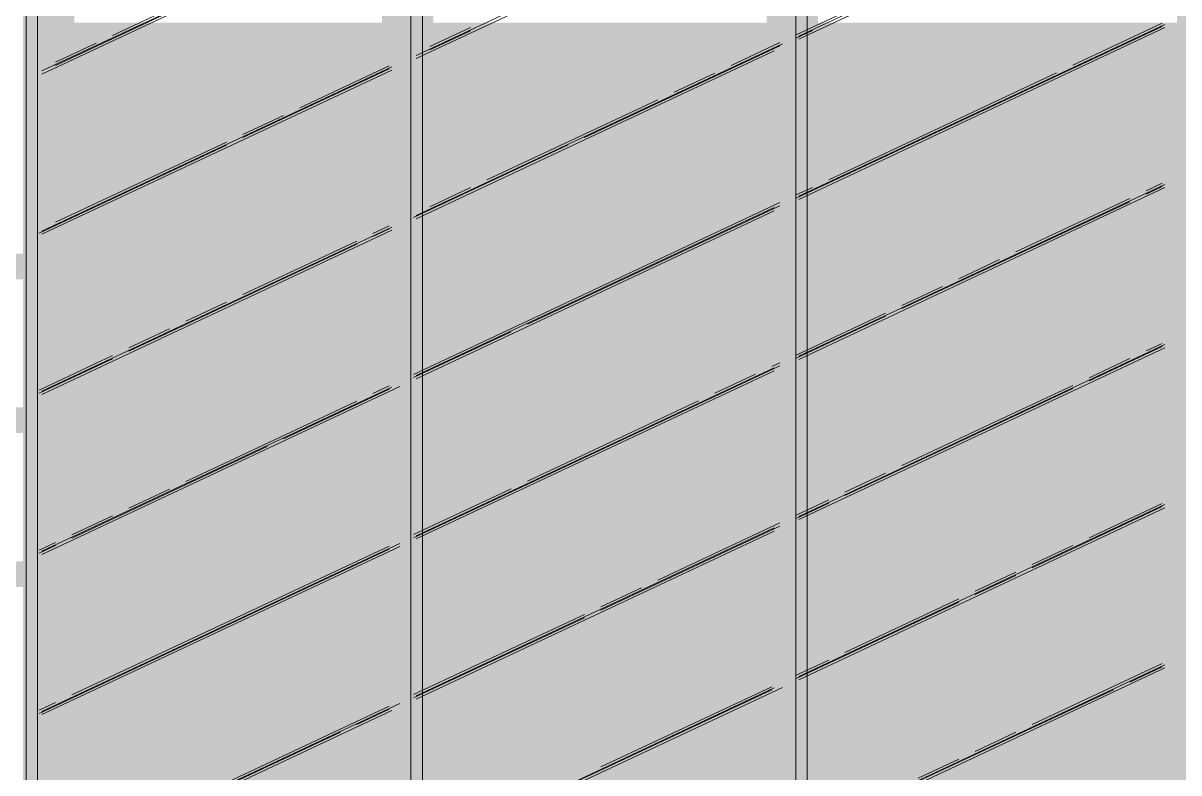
# Model space of a CAD drawing. Header units: millimetres. Extents: x 5 to 1315, y 5 to 292.
# Drawn here: x 1124.16 to 1131.67, y 218.79 to 223.66 of the extents above; entities that cross this region are included whole.
import ezdxf

# ---------------------------------------------------------------- set-up
doc = ezdxf.new("R2010")
doc.units = ezdxf.units.MM
doc.layers.add('EXISTING', color=7, linetype='Continuous')
doc.layers.add('IMAGES', color=7, linetype='Continuous')

# ---------------------------------------------------------------- blocks, each defined once
blk = doc.blocks.new('SHEET_03')
at = {"layer": 'EXISTING', "color": 250, "lineweight": 9}
for p, q in [((229.1782, 211.9168), (229.1782, 228.5684)), ((229.2532, 211.8816), (229.2532, 228.5332)), ((229.1782, 228.4979), (229.1782, 211.8464)), ((226.6778, 210.743), (226.6778, 227.3945)), ((226.6778, 227.3241), (226.6778, 210.6726)), ((226.7528, 210.7078), (226.7528, 227.3593)), ((224.2524, 209.5339), (224.2524, 226.1854)), ((224.1774, 226.1502), (224.1774, 209.4987)), ((229.1972, 223.5805), (231.5764, 224.6975)), ((229.1972, 223.5597), (231.5764, 224.6767)), ((226.7123, 223.4338), (229.0915, 224.5508)), ((226.7123, 223.4546), (229.0386, 224.5468)), ((224.2802, 223.3536), (226.5536, 224.4209)), ((224.2802, 223.3327), (226.5536, 224.4001)), ((224.3693, 223.3902), (225.8497, 224.0852)), ((225.8497, 224.106), (224.7394, 223.5848)), ((229.8679, 223.911), (229.1805, 223.5884)), ((227.0657, 223.6362), (226.8013, 223.5121)), ((229.1805, 222.5268), (231.5598, 223.6438)), ((229.1972, 222.5398), (231.5764, 223.6568)), ((229.1972, 222.519), (231.5764, 223.636)), ((231.5598, 223.6646), (230.9782, 223.3916)), ((226.8013, 223.4913), (227.0657, 223.6154)), ((229.1805, 223.5675), (229.2863, 223.6172)), ((224.6336, 223.5351), (224.3693, 223.411)), ((226.7123, 222.4139), (229.0915, 223.5309)), ((226.7123, 222.3931), (229.0386, 223.4853)), ((227.8059, 222.9222), (229.0748, 223.5179)), ((229.0748, 223.5387), (228.7576, 223.3898)), ((224.2802, 222.3128), (226.5536, 223.3802)), ((224.2802, 222.292), (226.5536, 223.3594)), ((225.5853, 222.9204), (226.537, 223.3672)), ((226.537, 223.388), (225.9554, 223.115)), ((228.6518, 223.3401), (228.3875, 223.216)), ((230.8724, 223.3419), (229.392, 222.6469)), ((228.2817, 223.1664), (227.1714, 222.6451)), ((225.8497, 223.0653), (225.5853, 222.9412)), ((225.4796, 222.8916), (224.3693, 222.3703)), ((226.6956, 222.4009), (227.7002, 222.8725)), ((224.2635, 222.2999), (225.4796, 222.8707)), ((227.0657, 222.5955), (226.8013, 222.4714)), ((229.2863, 222.5973), (229.1805, 222.5476)), ((229.1972, 221.4991), (231.5764, 222.6161)), ((229.1972, 221.4783), (231.5764, 222.5952)), ((231.5598, 222.6239), (231.454, 222.5742)), ((231.454, 222.5534), (231.5598, 222.6031)), ((229.0748, 222.498), (226.6956, 221.381)), ((229.8679, 221.8088), (231.3483, 222.5038)), ((231.3483, 222.5246), (230.6081, 222.1771)), ((226.7123, 221.3732), (229.0386, 222.4653)), ((226.7123, 221.3524), (229.0386, 222.4445)), ((227.4358, 221.7077), (229.0748, 222.4772)), ((226.537, 222.3473), (226.4312, 222.2976)), ((224.2802, 221.2721), (226.5536, 222.3394)), ((224.2802, 221.2513), (226.5536, 222.3186)), ((226.4312, 222.2768), (226.537, 222.3265)), ((224.8451, 221.5322), (226.3255, 222.2272)), ((226.3255, 222.248), (225.5853, 221.9005)), ((230.5023, 222.1275), (230.238, 222.0033)), ((230.1322, 221.9537), (229.8679, 221.8296)), ((225.4796, 221.8508), (225.2152, 221.7267)), ((229.7621, 221.78), (229.1805, 221.5069)), ((229.1805, 221.4861), (229.7621, 221.7591)), ((225.1095, 221.6771), (224.8451, 221.553)), ((226.6956, 221.3602), (227.3301, 221.6581)), ((229.1972, 220.4584), (231.5764, 221.5753)), ((229.1972, 220.4376), (231.5764, 221.5545)), ((231.0839, 221.339), (231.5598, 221.5624)), ((231.5598, 221.5832), (231.454, 221.5335)), ((224.7394, 221.5033), (224.2635, 221.2799)), ((224.2635, 221.2591), (224.7394, 221.4825)), ((229.0748, 221.4573), (229.0219, 221.4325)), ((231.3483, 221.4839), (231.0839, 221.3598)), ((226.6956, 220.3195), (229.0748, 221.4365)), ((226.7123, 220.3325), (229.0386, 221.4246)), ((226.7123, 220.3117), (229.0386, 221.4038)), ((228.9162, 221.3828), (228.6518, 221.2587)), ((224.2802, 220.2106), (226.6065, 221.3027)), ((224.2802, 220.2314), (226.5536, 221.2987)), ((226.537, 221.3066), (226.4312, 221.2569)), ((230.9782, 221.3101), (229.8679, 220.7889)), ((225.8497, 220.9631), (226.537, 221.2857)), ((229.4978, 220.5943), (230.9782, 221.2893)), ((226.3255, 221.2073), (225.2152, 220.686)), ((228.5461, 221.2091), (227.4358, 220.6878)), ((224.475, 220.3177), (225.7439, 220.9134)), ((229.7621, 220.7392), (229.4978, 220.6151)), ((225.1095, 220.6364), (224.8451, 220.5123)), ((227.3301, 220.6382), (226.6956, 220.3403)), ((229.392, 220.5655), (229.1805, 220.4662)), ((229.1805, 220.4454), (229.392, 220.5447)), ((229.1972, 219.4176), (231.5764, 220.5346)), ((229.1972, 219.3968), (231.5764, 220.5138)), ((230.7138, 220.1245), (231.5598, 220.5216)), ((231.5598, 220.5424), (231.0839, 220.3191)), ((224.7394, 220.4626), (224.475, 220.3385)), ((227.9116, 219.8497), (229.0748, 220.3957)), ((229.0748, 220.4166), (228.2817, 220.0442)), ((226.7123, 219.2918), (229.0386, 220.3839)), ((226.7123, 219.2709), (229.0386, 220.3631)), ((224.3693, 220.2889), (224.2635, 220.2392)), ((224.2635, 220.2184), (224.3693, 220.2681)), ((224.2635, 219.1777), (226.537, 220.245)), ((224.2802, 219.1907), (226.6065, 220.2828)), ((224.2802, 219.1699), (226.6065, 220.262)), ((226.537, 220.2658), (224.475, 219.2978)), ((230.9782, 220.2694), (230.7138, 220.1453)), ((230.6081, 220.0957), (230.3437, 219.9715)), ((230.3437, 219.9507), (230.6081, 220.0748)), ((228.176, 219.9946), (227.9116, 219.8705)), ((229.1805, 219.4047), (230.238, 219.9011)), ((230.238, 219.9219), (229.4978, 219.5744)), ((227.8059, 219.8208), (226.6956, 219.2996)), ((226.6956, 219.2788), (227.8059, 219.8)), ((229.392, 219.5248), (229.1805, 219.4255)), ((229.1972, 218.3769), (231.5764, 219.4939)), ((231.5598, 219.5017), (230.7138, 219.1046)), ((229.1972, 218.3561), (231.5764, 219.4731)), ((231.3483, 219.3816), (231.5598, 219.4809)), ((226.7123, 218.2302), (229.0915, 219.3472)), ((226.7123, 218.251), (229.0386, 219.3432)), ((229.0219, 219.351), (227.9116, 218.8298)), ((227.5415, 218.6352), (229.0219, 219.3302)), ((229.9736, 218.7363), (231.2425, 219.332)), ((224.3693, 219.2481), (224.2635, 219.1985)), ((224.2802, 218.15), (226.6065, 219.2421)), ((224.2802, 218.1291), (226.5536, 219.1965)), ((226.537, 219.2251), (225.1095, 218.5549)), ((226.3255, 219.105), (226.537, 219.2043)), ((224.7394, 218.3604), (226.2198, 219.0554)), ((230.6081, 219.0549), (230.3437, 218.9308)), ((230.238, 218.8812), (229.9736, 218.7571))]:
    blk.add_line(p, q, dxfattribs=at)
at = {"layer": 'IMAGES', "color": 7}
for points in [[(226.6571, 223.3333), (226.8238, 223.3333), (226.6571, 227.1667), (226.8238, 227.1667)], [(229.1567, 214.1667), (229.3233, 214.1667), (229.1567, 226.5), (229.3233, 226.5)], [(224.1576, 222.3333), (224.3242, 222.3333), (224.1576, 225.1667), (224.3242, 225.1667)], [(231.6562, 218.6667), (231.8228, 218.6667), (231.6562, 224.6667), (231.8228, 224.6667)], [(224.3242, 223.5), (224.4909, 223.5), (224.3242, 224.3333), (224.4909, 224.3333)], [(226.4905, 223.3333), (226.6571, 223.3333), (226.4905, 224.1667), (226.6571, 224.1667)], [(228.99, 223.5), (229.1567, 223.5), (228.99, 224.1667), (229.1567, 224.1667)], [(224.4909, 223.5), (224.6575, 223.5), (224.4909, 223.6667), (224.6575, 223.6667)], [(224.6575, 223.5), (225.324, 223.5), (224.6575, 223.6667), (225.324, 223.6667)], [(225.324, 223.5), (226.4905, 223.5), (225.324, 223.6667), (226.4905, 223.6667)], [(226.8238, 223.5), (227.4903, 223.5), (226.8238, 223.6667), (227.4903, 223.6667)], [(227.4903, 223.5), (228.99, 223.5), (227.4903, 223.6667), (228.99, 223.6667)], [(229.3233, 223.5), (229.6566, 223.5), (229.3233, 223.6667), (229.6566, 223.6667)], [(229.6566, 223.5), (231.3229, 223.5), (229.6566, 223.6667), (231.3229, 223.6667)], [(231.3229, 223.5), (231.6562, 223.5), (231.3229, 223.6667), (231.6562, 223.6667)], [(224.3242, 223.3333), (224.9908, 223.3333), (224.3242, 223.5), (224.9908, 223.5)], [(224.9908, 223.3333), (226.4905, 223.3333), (224.9908, 223.5), (226.4905, 223.5)], [(226.8238, 223.3333), (227.157, 223.3333), (226.8238, 223.5), (227.157, 223.5)], [(227.157, 223.3333), (228.8234, 223.3333), (227.157, 223.5), (228.8234, 223.5)], [(228.8234, 223.3333), (229.1567, 223.3333), (228.8234, 223.5), (229.1567, 223.5)], [(229.3233, 223.3333), (230.9896, 223.3333), (229.3233, 223.5), (230.9896, 223.5)], [(230.9896, 223.3333), (231.6562, 223.3333), (230.9896, 223.5), (231.6562, 223.5)], [(224.3242, 222.5), (224.4909, 222.5), (224.3242, 223.3333), (224.4909, 223.3333)], [(224.4909, 223.1667), (226.1572, 223.1667), (224.4909, 223.3333), (226.1572, 223.3333)], [(226.1572, 223.1667), (226.4905, 223.1667), (226.1572, 223.3333), (226.4905, 223.3333)], [(226.4905, 223.1667), (226.8238, 223.1667), (226.4905, 223.3333), (226.8238, 223.3333)], [(226.8238, 223.1667), (228.3235, 223.1667), (226.8238, 223.3333), (228.3235, 223.3333)], [(228.3235, 223.1667), (229.1567, 223.1667), (228.3235, 223.3333), (229.1567, 223.3333)], [(229.3233, 223.1667), (230.4897, 223.1667), (229.3233, 223.3333), (230.4897, 223.3333)], [(230.4897, 223.1667), (231.1563, 223.1667), (230.4897, 223.3333), (231.1563, 223.3333)], [(231.1563, 223.1667), (231.6562, 223.1667), (231.1563, 223.3333), (231.6562, 223.3333)], [(224.4909, 223), (225.6573, 223), (224.4909, 223.1667), (225.6573, 223.1667)], [(225.6573, 223), (226.3239, 223), (225.6573, 223.1667), (226.3239, 223.1667)], [(226.3239, 223), (226.4905, 223), (226.3239, 223.1667), (226.4905, 223.1667)], [(226.4905, 222.3333), (226.6571, 222.3333), (226.4905, 223.1667), (226.6571, 223.1667)], [(226.6571, 222.3333), (226.8238, 222.3333), (226.6571, 223.1667), (226.8238, 223.1667)], [(226.8238, 223), (227.9902, 223), (226.8238, 223.1667), (227.9902, 223.1667)], [(227.9902, 223), (228.6568, 223), (227.9902, 223.1667), (228.6568, 223.1667)], [(228.6568, 223), (228.99, 223), (228.6568, 223.1667), (228.99, 223.1667)], [(228.99, 222.5), (229.1567, 222.5), (228.99, 223.1667), (229.1567, 223.1667)], [(229.3233, 223), (230.1565, 223), (229.3233, 223.1667), (230.1565, 223.1667)], [(230.1565, 223), (230.823, 223), (230.1565, 223.1667), (230.823, 223.1667)], [(230.823, 223), (231.6562, 223), (230.823, 223.1667), (231.6562, 223.1667)], [(224.4909, 222.8333), (225.324, 222.8333), (224.4909, 223), (225.324, 223)], [(225.324, 222.8333), (225.6573, 222.8333), (225.324, 223), (225.6573, 223)], [(225.6573, 222.8333), (225.8239, 222.8333), (225.6573, 223), (225.8239, 223)], [(225.8239, 222.8333), (226.1572, 222.8333), (225.8239, 223), (226.1572, 223)], [(226.1572, 222.8333), (226.4905, 222.8333), (226.1572, 223), (226.4905, 223)], [(226.8238, 222.8333), (227.6569, 222.8333), (226.8238, 223), (227.6569, 223)], [(227.6569, 222.8333), (228.1568, 222.8333), (227.6569, 223), (228.1568, 223)], [(228.1568, 222.8333), (228.99, 222.8333), (228.1568, 223), (228.99, 223)], [(229.3233, 222.8333), (229.8232, 222.8333), (229.3233, 223), (229.8232, 223)], [(229.8232, 222.8333), (230.4897, 222.8333), (229.8232, 223), (230.4897, 223)], [(230.4897, 222.8333), (231.6562, 222.8333), (230.4897, 223), (231.6562, 223)], [(224.4909, 222.6667), (224.9908, 222.6667), (224.4909, 222.8333), (224.9908, 222.8333)], [(224.9908, 222.6667), (225.6573, 222.6667), (224.9908, 222.8333), (225.6573, 222.8333)], [(225.6573, 222.6667), (226.4905, 222.6667), (225.6573, 222.8333), (226.4905, 222.8333)], [(226.8238, 222.6667), (227.3237, 222.6667), (226.8238, 222.8333), (227.3237, 222.8333)], [(227.3237, 222.6667), (227.8236, 222.6667), (227.3237, 222.8333), (227.8236, 222.8333)], [(227.8236, 222.6667), (228.99, 222.6667), (227.8236, 222.8333), (228.99, 222.8333)], [(229.3233, 222.6667), (229.6566, 222.6667), (229.3233, 222.8333), (229.6566, 222.8333)], [(229.6566, 222.6667), (230.1565, 222.6667), (229.6566, 222.8333), (230.1565, 222.8333)], [(230.1565, 222.6667), (231.6562, 222.6667), (230.1565, 222.8333), (231.6562, 222.8333)], [(224.4909, 222.5), (224.6575, 222.5), (224.4909, 222.6667), (224.6575, 222.6667)], [(224.6575, 222.5), (224.8241, 222.5), (224.6575, 222.6667), (224.8241, 222.6667)], [(224.8241, 222.5), (225.324, 222.5), (224.8241, 222.6667), (225.324, 222.6667)], [(225.324, 222.5), (226.4905, 222.5), (225.324, 222.6667), (226.4905, 222.6667)], [(226.8238, 222.5), (226.9904, 222.5), (226.8238, 222.6667), (226.9904, 222.6667)], [(226.9904, 222.5), (227.4903, 222.5), (226.9904, 222.6667), (227.4903, 222.6667)], [(227.4903, 222.5), (228.99, 222.5), (227.4903, 222.6667), (228.99, 222.6667)], [(229.3233, 222.5), (229.8232, 222.5), (229.3233, 222.6667), (229.8232, 222.6667)], [(229.8232, 222.5), (231.3229, 222.5), (229.8232, 222.6667), (231.3229, 222.6667)], [(231.3229, 222.5), (231.6562, 222.5), (231.3229, 222.6667), (231.6562, 222.6667)], [(224.3242, 222.3333), (224.9908, 222.3333), (224.3242, 222.5), (224.9908, 222.5)], [(224.9908, 222.3333), (226.4905, 222.3333), (224.9908, 222.5), (226.4905, 222.5)], [(226.8238, 222.3333), (227.157, 222.3333), (226.8238, 222.5), (227.157, 222.5)], [(227.157, 222.3333), (228.8234, 222.3333), (227.157, 222.5), (228.8234, 222.5)], [(228.8234, 222.3333), (229.1567, 222.3333), (228.8234, 222.5), (229.1567, 222.5)], [(229.3233, 222.3333), (230.9896, 222.3333), (229.3233, 222.5), (230.9896, 222.5)], [(230.9896, 222.3333), (231.6562, 222.3333), (230.9896, 222.5), (231.6562, 222.5)], [(224.1576, 222.1667), (224.4909, 222.1667), (224.1576, 222.3333), (224.4909, 222.3333)], [(224.4909, 222.1667), (224.6575, 222.1667), (224.4909, 222.3333), (224.6575, 222.3333)], [(224.6575, 222.1667), (226.1572, 222.1667), (224.6575, 222.3333), (226.1572, 222.3333)], [(226.1572, 222.1667), (226.4905, 222.1667), (226.1572, 222.3333), (226.4905, 222.3333)], [(226.4905, 222.1667), (226.8238, 222.1667), (226.4905, 222.3333), (226.8238, 222.3333)], [(226.8238, 222.1667), (228.3235, 222.1667), (226.8238, 222.3333), (228.3235, 222.3333)], [(228.3235, 222.1667), (229.1567, 222.1667), (228.3235, 222.3333), (229.1567, 222.3333)], [(229.3233, 222.1667), (230.6564, 222.1667), (229.3233, 222.3333), (230.6564, 222.3333)], [(230.6564, 222.1667), (231.3229, 222.1667), (230.6564, 222.3333), (231.3229, 222.3333)], [(231.3229, 222.1667), (231.6562, 222.1667), (231.3229, 222.3333), (231.6562, 222.3333)], [(223.991, 222), (224.3242, 222), (223.991, 222.1667), (224.3242, 222.1667)], [(224.3242, 221.5), (224.4909, 221.5), (224.3242, 222.1667), (224.4909, 222.1667)], [(224.4909, 222), (225.8239, 222), (224.4909, 222.1667), (225.8239, 222.1667)], [(225.8239, 222), (226.6571, 222), (225.8239, 222.1667), (226.6571, 222.1667)], [(226.6571, 218.1667), (226.8238, 218.1667), (226.6571, 222.1667), (226.8238, 222.1667)], [(226.8238, 222), (228.1568, 222), (226.8238, 222.1667), (228.1568, 222.1667)], [(228.1568, 222), (228.3235, 222), (228.1568, 222.1667), (228.3235, 222.1667)], [(228.3235, 222), (228.4901, 222), (228.3235, 222.1667), (228.4901, 222.1667)], [(228.4901, 222), (228.6568, 222), (228.4901, 222.1667), (228.6568, 222.1667)], [(228.6568, 222), (228.99, 222), (228.6568, 222.1667), (228.99, 222.1667)], [(228.99, 221.3333), (229.1567, 221.3333), (228.99, 222.1667), (229.1567, 222.1667)], [(229.3233, 222), (230.3231, 222), (229.3233, 222.1667), (230.3231, 222.1667)], [(230.3231, 222), (230.9896, 222), (230.3231, 222.1667), (230.9896, 222.1667)], [(230.9896, 222), (231.6562, 222), (230.9896, 222.1667), (231.6562, 222.1667)], [(224.1576, 221.3333), (224.3242, 221.3333), (224.1576, 222), (224.3242, 222)], [(224.4909, 221.8333), (225.6573, 221.8333), (224.4909, 222), (225.6573, 222)], [(225.6573, 221.8333), (226.1572, 221.8333), (225.6573, 222), (226.1572, 222)], [(226.1572, 221.8333), (226.4905, 221.8333), (226.1572, 222), (226.4905, 222)], [(226.4905, 221.3333), (226.6571, 221.3333), (226.4905, 222), (226.6571, 222)], [(226.8238, 221.8333), (227.6569, 221.8333), (226.8238, 222), (227.6569, 222)], [(227.6569, 221.8333), (228.3235, 221.8333), (227.6569, 222), (228.3235, 222)], [(228.3235, 221.8333), (228.99, 221.8333), (228.3235, 222), (228.99, 222)], [(229.3233, 221.8333), (229.8232, 221.8333), (229.3233, 222), (229.8232, 222)], [(229.8232, 221.8333), (230.6564, 221.8333), (229.8232, 222), (230.6564, 222)], [(230.6564, 221.8333), (231.6562, 221.8333), (230.6564, 222), (231.6562, 222)], [(224.4909, 221.6667), (225.1574, 221.6667), (224.4909, 221.8333), (225.1574, 221.8333)], [(225.1574, 221.6667), (225.324, 221.6667), (225.1574, 221.8333), (225.324, 221.8333)], [(225.324, 221.6667), (225.4907, 221.6667), (225.324, 221.8333), (225.4907, 221.8333)], [(225.4907, 221.6667), (225.8239, 221.6667), (225.4907, 221.8333), (225.8239, 221.8333)], [(225.8239, 221.6667), (226.4905, 221.6667), (225.8239, 221.8333), (226.4905, 221.8333)], [(226.8238, 221.6667), (227.3237, 221.6667), (226.8238, 221.8333), (227.3237, 221.8333)], [(227.3237, 221.6667), (227.9902, 221.6667), (227.3237, 221.8333), (227.9902, 221.8333)], [(227.9902, 221.6667), (228.99, 221.6667), (227.9902, 221.8333), (228.99, 221.8333)], [(229.3233, 221.6667), (229.4899, 221.6667), (229.3233, 221.8333), (229.4899, 221.8333)], [(229.4899, 221.6667), (230.1565, 221.6667), (229.4899, 221.8333), (230.1565, 221.8333)], [(230.1565, 221.6667), (231.6562, 221.6667), (230.1565, 221.8333), (231.6562, 221.8333)], [(224.4909, 221.5), (224.8241, 221.5), (224.4909, 221.6667), (224.8241, 221.6667)], [(224.8241, 221.5), (225.4907, 221.5), (224.8241, 221.6667), (225.4907, 221.6667)], [(225.4907, 221.5), (226.4905, 221.5), (225.4907, 221.6667), (226.4905, 221.6667)], [(226.8238, 221.5), (226.9904, 221.5), (226.8238, 221.6667), (226.9904, 221.6667)], [(226.9904, 221.5), (227.6569, 221.5), (226.9904, 221.6667), (227.6569, 221.6667)], [(227.6569, 221.5), (228.99, 221.5), (227.6569, 221.6667), (228.99, 221.6667)], [(229.3233, 221.5), (229.8232, 221.5), (229.3233, 221.6667), (229.8232, 221.6667)], [(229.8232, 221.5), (231.4896, 221.5), (229.8232, 221.6667), (231.4896, 221.6667)], [(231.4896, 221.5), (231.6562, 221.5), (231.4896, 221.6667), (231.6562, 221.6667)], [(224.3242, 221.3333), (224.9908, 221.3333), (224.3242, 221.5), (224.9908, 221.5)], [(224.9908, 221.3333), (226.4905, 221.3333), (224.9908, 221.5), (226.4905, 221.5)], [(226.8238, 221.3333), (227.3237, 221.3333), (226.8238, 221.5), (227.3237, 221.5)], [(227.3237, 221.3333), (228.99, 221.3333), (227.3237, 221.5), (228.99, 221.5)], [(229.3233, 221.3333), (229.4899, 221.3333), (229.3233, 221.5), (229.4899, 221.5)], [(229.4899, 221.3333), (230.9896, 221.3333), (229.4899, 221.5), (230.9896, 221.5)], [(230.9896, 221.3333), (231.6562, 221.3333), (230.9896, 221.5), (231.6562, 221.5)], [(224.1576, 221.1667), (224.4909, 221.1667), (224.1576, 221.3333), (224.4909, 221.3333)], [(224.4909, 221.1667), (224.6575, 221.1667), (224.4909, 221.3333), (224.6575, 221.3333)], [(224.6575, 221.1667), (226.3239, 221.1667), (224.6575, 221.3333), (226.3239, 221.3333)], [(226.3239, 221.1667), (226.6571, 221.1667), (226.3239, 221.3333), (226.6571, 221.3333)], [(226.8238, 221.1667), (226.9904, 221.1667), (226.8238, 221.3333), (226.9904, 221.3333)], [(226.9904, 221.1667), (228.4901, 221.1667), (226.9904, 221.3333), (228.4901, 221.3333)], [(228.4901, 221.1667), (229.1567, 221.1667), (228.4901, 221.3333), (229.1567, 221.3333)], [(229.3233, 221.1667), (230.6564, 221.1667), (229.3233, 221.3333), (230.6564, 221.3333)], [(230.6564, 221.1667), (230.9896, 221.1667), (230.6564, 221.3333), (230.9896, 221.3333)], [(230.9896, 221.1667), (231.1563, 221.1667), (230.9896, 221.3333), (231.1563, 221.3333)], [(231.1563, 221.1667), (231.3229, 221.1667), (231.1563, 221.3333), (231.3229, 221.3333)], [(231.3229, 221.1667), (231.6562, 221.1667), (231.3229, 221.3333), (231.6562, 221.3333)], [(223.991, 221), (224.3242, 221), (223.991, 221.1667), (224.3242, 221.1667)], [(224.3242, 220.5), (224.4909, 220.5), (224.3242, 221.1667), (224.4909, 221.1667)], [(224.4909, 221), (225.8239, 221), (224.4909, 221.1667), (225.8239, 221.1667)], [(225.8239, 221), (226.6571, 221), (225.8239, 221.1667), (226.6571, 221.1667)], [(226.8238, 221), (228.1568, 221), (226.8238, 221.1667), (228.1568, 221.1667)], [(228.1568, 221), (228.8234, 221), (228.1568, 221.1667), (228.8234, 221.1667)], [(228.8234, 221), (228.99, 221), (228.8234, 221.1667), (228.99, 221.1667)], [(228.99, 220.3333), (229.1567, 220.3333), (228.99, 221.1667), (229.1567, 221.1667)], [(229.3233, 221), (230.4897, 221), (229.3233, 221.1667), (230.4897, 221.1667)], [(230.4897, 221), (230.9896, 221), (230.4897, 221.1667), (230.9896, 221.1667)], [(230.9896, 221), (231.6562, 221), (230.9896, 221.1667), (231.6562, 221.1667)], [(224.1576, 220.3333), (224.3242, 220.3333), (224.1576, 221), (224.3242, 221)], [(224.4909, 220.8333), (225.4907, 220.8333), (224.4909, 221), (225.4907, 221)], [(225.4907, 220.8333), (226.1572, 220.8333), (225.4907, 221), (226.1572, 221)], [(226.1572, 220.8333), (226.4905, 220.8333), (226.1572, 221), (226.4905, 221)], [(226.4905, 220.1667), (226.6571, 220.1667), (226.4905, 221), (226.6571, 221)], [(226.8238, 220.8333), (227.8236, 220.8333), (226.8238, 221), (227.8236, 221)], [(227.8236, 220.8333), (228.4901, 220.8333), (227.8236, 221), (228.4901, 221)], [(228.4901, 220.8333), (228.99, 220.8333), (228.4901, 221), (228.99, 221)], [(229.3233, 220.8333), (229.9898, 220.8333), (229.3233, 221), (229.9898, 221)], [(229.9898, 220.8333), (230.1565, 220.8333), (229.9898, 221), (230.1565, 221)], [(230.1565, 220.8333), (230.3231, 220.8333), (230.1565, 221), (230.3231, 221)], [(230.3231, 220.8333), (230.6564, 220.8333), (230.3231, 221), (230.6564, 221)], [(230.6564, 220.8333), (231.6562, 220.8333), (230.6564, 221), (231.6562, 221)], [(224.4909, 220.6667), (225.324, 220.6667), (224.4909, 220.8333), (225.324, 220.8333)], [(225.324, 220.6667), (225.8239, 220.6667), (225.324, 220.8333), (225.8239, 220.8333)], [(225.8239, 220.6667), (226.4905, 220.6667), (225.8239, 220.8333), (226.4905, 220.8333)], [(226.8238, 220.6667), (227.4903, 220.6667), (226.8238, 220.8333), (227.4903, 220.8333)], [(227.4903, 220.6667), (228.1568, 220.6667), (227.4903, 220.8333), (228.1568, 220.8333)], [(228.1568, 220.6667), (228.99, 220.6667), (228.1568, 220.8333), (228.99, 220.8333)], [(229.3233, 220.6667), (229.6566, 220.6667), (229.3233, 220.8333), (229.6566, 220.8333)], [(229.6566, 220.6667), (230.3231, 220.6667), (229.6566, 220.8333), (230.3231, 220.8333)], [(230.3231, 220.6667), (231.6562, 220.6667), (230.3231, 220.8333), (231.6562, 220.8333)], [(224.4909, 220.5), (224.9908, 220.5), (224.4909, 220.6667), (224.9908, 220.6667)], [(224.9908, 220.5), (225.4907, 220.5), (224.9908, 220.6667), (225.4907, 220.6667)], [(225.4907, 220.5), (226.4905, 220.5), (225.4907, 220.6667), (226.4905, 220.6667)], [(226.8238, 220.5), (226.9904, 220.5), (226.8238, 220.6667), (226.9904, 220.6667)], [(226.9904, 220.5), (227.8236, 220.5), (226.9904, 220.6667), (227.8236, 220.6667)], [(227.8236, 220.5), (228.99, 220.5), (227.8236, 220.6667), (228.99, 220.6667)], [(229.3233, 220.5), (229.4899, 220.5), (229.3233, 220.6667), (229.4899, 220.6667)], [(229.4899, 220.5), (229.6566, 220.5), (229.4899, 220.6667), (229.6566, 220.6667)], [(229.6566, 220.5), (229.9898, 220.5), (229.6566, 220.6667), (229.9898, 220.6667)], [(229.9898, 220.5), (231.4896, 220.5), (229.9898, 220.6667), (231.4896, 220.6667)], [(231.4896, 220.5), (231.6562, 220.5), (231.4896, 220.6667), (231.6562, 220.6667)], [(224.3242, 220.3333), (225.1574, 220.3333), (224.3242, 220.5), (225.1574, 220.5)], [(225.1574, 220.3333), (226.4905, 220.3333), (225.1574, 220.5), (226.4905, 220.5)], [(226.8238, 220.3333), (227.4903, 220.3333), (226.8238, 220.5), (227.4903, 220.5)], [(227.4903, 220.3333), (228.99, 220.3333), (227.4903, 220.5), (228.99, 220.5)], [(229.3233, 220.3333), (229.6566, 220.3333), (229.3233, 220.5), (229.6566, 220.5)], [(229.6566, 220.3333), (231.3229, 220.3333), (229.6566, 220.5), (231.3229, 220.5)], [(231.3229, 220.3333), (231.6562, 220.3333), (231.3229, 220.5), (231.6562, 220.5)], [(224.1576, 220.1667), (224.4909, 220.1667), (224.1576, 220.3333), (224.4909, 220.3333)], [(224.4909, 220.1667), (224.8241, 220.1667), (224.4909, 220.3333), (224.8241, 220.3333)], [(224.8241, 220.1667), (226.4905, 220.1667), (224.8241, 220.3333), (226.4905, 220.3333)], [(226.8238, 220.1667), (226.9904, 220.1667), (226.8238, 220.3333), (226.9904, 220.3333)], [(226.9904, 220.1667), (228.4901, 220.1667), (226.9904, 220.3333), (228.4901, 220.3333)], [(228.4901, 220.1667), (229.1567, 220.1667), (228.4901, 220.3333), (229.1567, 220.3333)], [(229.3233, 220.1667), (230.823, 220.1667), (229.3233, 220.3333), (230.823, 220.3333)], [(230.823, 220.1667), (231.4896, 220.1667), (230.823, 220.3333), (231.4896, 220.3333)], [(231.4896, 220.1667), (231.6562, 220.1667), (231.4896, 220.3333), (231.6562, 220.3333)], [(223.991, 220), (224.3242, 220), (223.991, 220.1667), (224.3242, 220.1667)], [(224.3242, 219.3333), (224.4909, 219.3333), (224.3242, 220.1667), (224.4909, 220.1667)], [(224.4909, 220), (226.1572, 220), (224.4909, 220.1667), (226.1572, 220.1667)], [(226.1572, 220), (226.6571, 220), (226.1572, 220.1667), (226.6571, 220.1667)], [(226.8238, 220), (228.3235, 220), (226.8238, 220.1667), (228.3235, 220.1667)], [(228.3235, 220), (228.4901, 220), (228.3235, 220.1667), (228.4901, 220.1667)], [(228.4901, 220), (228.6568, 220), (228.4901, 220.1667), (228.6568, 220.1667)], [(228.6568, 220), (228.8234, 220), (228.6568, 220.1667), (228.8234, 220.1667)], [(228.8234, 220), (228.99, 220), (228.8234, 220.1667), (228.99, 220.1667)], [(228.99, 219.3333), (229.1567, 219.3333), (228.99, 220.1667), (229.1567, 220.1667)], [(229.3233, 220), (230.4897, 220), (229.3233, 220.1667), (230.4897, 220.1667)], [(230.4897, 220), (231.1563, 220), (230.4897, 220.1667), (231.1563, 220.1667)], [(231.1563, 220), (231.6562, 220), (231.1563, 220.1667), (231.6562, 220.1667)], [(224.1576, 217.1667), (224.3242, 217.1667), (224.1576, 220), (224.3242, 220)], [(224.4909, 219.8333), (225.6573, 219.8333), (224.4909, 220), (225.6573, 220)], [(225.6573, 219.8333), (226.3239, 219.8333), (225.6573, 220), (226.3239, 220)], [(226.3239, 219.8333), (226.4905, 219.8333), (226.3239, 220), (226.4905, 220)], [(226.4905, 219.1667), (226.6571, 219.1667), (226.4905, 220), (226.6571, 220)], [(226.8238, 219.8333), (227.8236, 219.8333), (226.8238, 220), (227.8236, 220)], [(227.8236, 219.8333), (228.4901, 219.8333), (227.8236, 220), (228.4901, 220)], [(228.4901, 219.8333), (228.99, 219.8333), (228.4901, 220), (228.99, 220)], [(229.3233, 219.8333), (230.1565, 219.8333), (229.3233, 220), (230.1565, 220)], [(230.1565, 219.8333), (230.823, 219.8333), (230.1565, 220), (230.823, 220)], [(230.823, 219.8333), (231.6562, 219.8333), (230.823, 220), (231.6562, 220)], [(224.4909, 219.6667), (225.324, 219.6667), (224.4909, 219.8333), (225.324, 219.8333)], [(225.324, 219.6667), (225.8239, 219.6667), (225.324, 219.8333), (225.8239, 219.8333)], [(225.8239, 219.6667), (226.4905, 219.6667), (225.8239, 219.8333), (226.4905, 219.8333)], [(226.8238, 219.6667), (227.4903, 219.6667), (226.8238, 219.8333), (227.4903, 219.8333)], [(227.4903, 219.6667), (227.8236, 219.6667), (227.4903, 219.8333), (227.8236, 219.8333)], [(227.8236, 219.6667), (227.9902, 219.6667), (227.8236, 219.8333), (227.9902, 219.8333)], [(227.9902, 219.6667), (228.1568, 219.6667), (227.9902, 219.8333), (228.1568, 219.8333)], [(228.1568, 219.6667), (228.99, 219.6667), (228.1568, 219.8333), (228.99, 219.8333)], [(229.3233, 219.6667), (229.8232, 219.6667), (229.3233, 219.8333), (229.8232, 219.8333)], [(229.8232, 219.6667), (230.3231, 219.6667), (229.8232, 219.8333), (230.3231, 219.8333)], [(230.3231, 219.6667), (231.6562, 219.6667), (230.3231, 219.8333), (231.6562, 219.8333)], [(224.4909, 219.5), (224.9908, 219.5), (224.4909, 219.6667), (224.9908, 219.6667)], [(224.9908, 219.5), (225.4907, 219.5), (224.9908, 219.6667), (225.4907, 219.6667)], [(225.4907, 219.5), (226.4905, 219.5), (225.4907, 219.6667), (226.4905, 219.6667)], [(226.8238, 219.5), (227.3237, 219.5), (226.8238, 219.6667), (227.3237, 219.6667)], [(227.3237, 219.5), (227.8236, 219.5), (227.3237, 219.6667), (227.8236, 219.6667)], [(227.8236, 219.5), (228.99, 219.5), (227.8236, 219.6667), (228.99, 219.6667)], [(229.3233, 219.5), (229.4899, 219.5), (229.3233, 219.6667), (229.4899, 219.6667)], [(229.4899, 219.5), (229.9898, 219.5), (229.4899, 219.6667), (229.9898, 219.6667)], [(229.9898, 219.5), (231.4896, 219.5), (229.9898, 219.6667), (231.4896, 219.6667)], [(231.4896, 219.5), (231.6562, 219.5), (231.4896, 219.6667), (231.6562, 219.6667)], [(224.4909, 219.3333), (224.6575, 219.3333), (224.4909, 219.5), (224.6575, 219.5)], [(224.6575, 219.3333), (224.8241, 219.3333), (224.6575, 219.5), (224.8241, 219.5)], [(224.8241, 219.3333), (224.9908, 219.3333), (224.8241, 219.5), (224.9908, 219.5)], [(224.9908, 219.3333), (225.1574, 219.3333), (224.9908, 219.5), (225.1574, 219.5)], [(225.1574, 219.3333), (226.4905, 219.3333), (225.1574, 219.5), (226.4905, 219.5)], [(226.8238, 219.3333), (226.9904, 219.3333), (226.8238, 219.5), (226.9904, 219.5)], [(226.9904, 219.3333), (227.157, 219.3333), (226.9904, 219.5), (227.157, 219.5)], [(227.157, 219.3333), (227.4903, 219.3333), (227.157, 219.5), (227.4903, 219.5)], [(227.4903, 219.3333), (228.99, 219.3333), (227.4903, 219.5), (228.99, 219.5)], [(229.3233, 219.3333), (229.6566, 219.3333), (229.3233, 219.5), (229.6566, 219.5)], [(229.6566, 219.3333), (231.1563, 219.3333), (229.6566, 219.5), (231.1563, 219.5)], [(231.1563, 219.3333), (231.6562, 219.3333), (231.1563, 219.5), (231.6562, 219.5)], [(224.3242, 219.1667), (224.8241, 219.1667), (224.3242, 219.3333), (224.8241, 219.3333)], [(224.8241, 219.1667), (226.4905, 219.1667), (224.8241, 219.3333), (226.4905, 219.3333)], [(226.8238, 219.1667), (227.157, 219.1667), (226.8238, 219.3333), (227.157, 219.3333)], [(227.157, 219.1667), (228.6568, 219.1667), (227.157, 219.3333), (228.6568, 219.3333)], [(228.6568, 219.1667), (229.1567, 219.1667), (228.6568, 219.3333), (229.1567, 219.3333)], [(229.3233, 219.1667), (230.9896, 219.1667), (229.3233, 219.3333), (230.9896, 219.3333)], [(230.9896, 219.1667), (231.6562, 219.1667), (230.9896, 219.3333), (231.6562, 219.3333)], [(224.3242, 218.3333), (224.4909, 218.3333), (224.3242, 219.1667), (224.4909, 219.1667)], [(224.4909, 219), (226.1572, 219), (224.4909, 219.1667), (226.1572, 219.1667)], [(226.1572, 219), (226.6571, 219), (226.1572, 219.1667), (226.6571, 219.1667)], [(226.8238, 219), (228.3235, 219), (226.8238, 219.1667), (228.3235, 219.1667)], [(228.3235, 219), (229.1567, 219), (228.3235, 219.1667), (229.1567, 219.1667)], [(229.3233, 219), (230.6564, 219), (229.3233, 219.1667), (230.6564, 219.1667)], [(230.6564, 219), (231.1563, 219), (230.6564, 219.1667), (231.1563, 219.1667)], [(231.1563, 219), (231.6562, 219), (231.1563, 219.1667), (231.6562, 219.1667)], [(224.4909, 218.8333), (225.8239, 218.8333), (224.4909, 219), (225.8239, 219)], [(225.8239, 218.8333), (226.6571, 218.8333), (225.8239, 219), (226.6571, 219)], [(226.8238, 218.8333), (227.9902, 218.8333), (226.8238, 219), (227.9902, 219)], [(227.9902, 218.8333), (228.6568, 218.8333), (227.9902, 219), (228.6568, 219)], [(228.6568, 218.8333), (228.99, 218.8333), (228.6568, 219), (228.99, 219)], [(228.99, 218.3333), (229.1567, 218.3333), (228.99, 219), (229.1567, 219)], [(229.3233, 218.8333), (230.1565, 218.8333), (229.3233, 219), (230.1565, 219)], [(230.1565, 218.8333), (230.4897, 218.8333), (230.1565, 219), (230.4897, 219)], [(230.4897, 218.8333), (230.6564, 218.8333), (230.4897, 219), (230.6564, 219)], [(230.6564, 218.8333), (230.823, 218.8333), (230.6564, 219), (230.823, 219)], [(230.823, 218.8333), (231.6562, 218.8333), (230.823, 219), (231.6562, 219)], [(224.4909, 218.6667), (225.324, 218.6667), (224.4909, 218.8333), (225.324, 218.8333)], [(225.324, 218.6667), (225.9906, 218.6667), (225.324, 218.8333), (225.9906, 218.8333)], [(225.9906, 218.6667), (226.4905, 218.6667), (225.9906, 218.8333), (226.4905, 218.8333)], [(226.4905, 218.1667), (226.6571, 218.1667), (226.4905, 218.8333), (226.6571, 218.8333)], [(226.8238, 218.6667), (227.6569, 218.6667), (226.8238, 218.8333), (227.6569, 218.8333)], [(227.6569, 218.6667), (228.3235, 218.6667), (227.6569, 218.8333), (228.3235, 218.8333)], [(228.3235, 218.6667), (228.99, 218.6667), (228.3235, 218.8333), (228.99, 218.8333)], [(229.3233, 218.6667), (229.8232, 218.6667), (229.3233, 218.8333), (229.8232, 218.8333)], [(229.8232, 218.6667), (230.4897, 218.6667), (229.8232, 218.8333), (230.4897, 218.8333)], [(230.4897, 218.6667), (231.6562, 218.6667), (230.4897, 218.8333), (231.6562, 218.8333)]]:
    blk.add_solid(points, dxfattribs=at)

msp = doc.modelspace()

# ---------------------------------------------------------------- block references
msp.add_blockref('SHEET_03', (900, 0))

doc.saveas('drawing.dxf')
